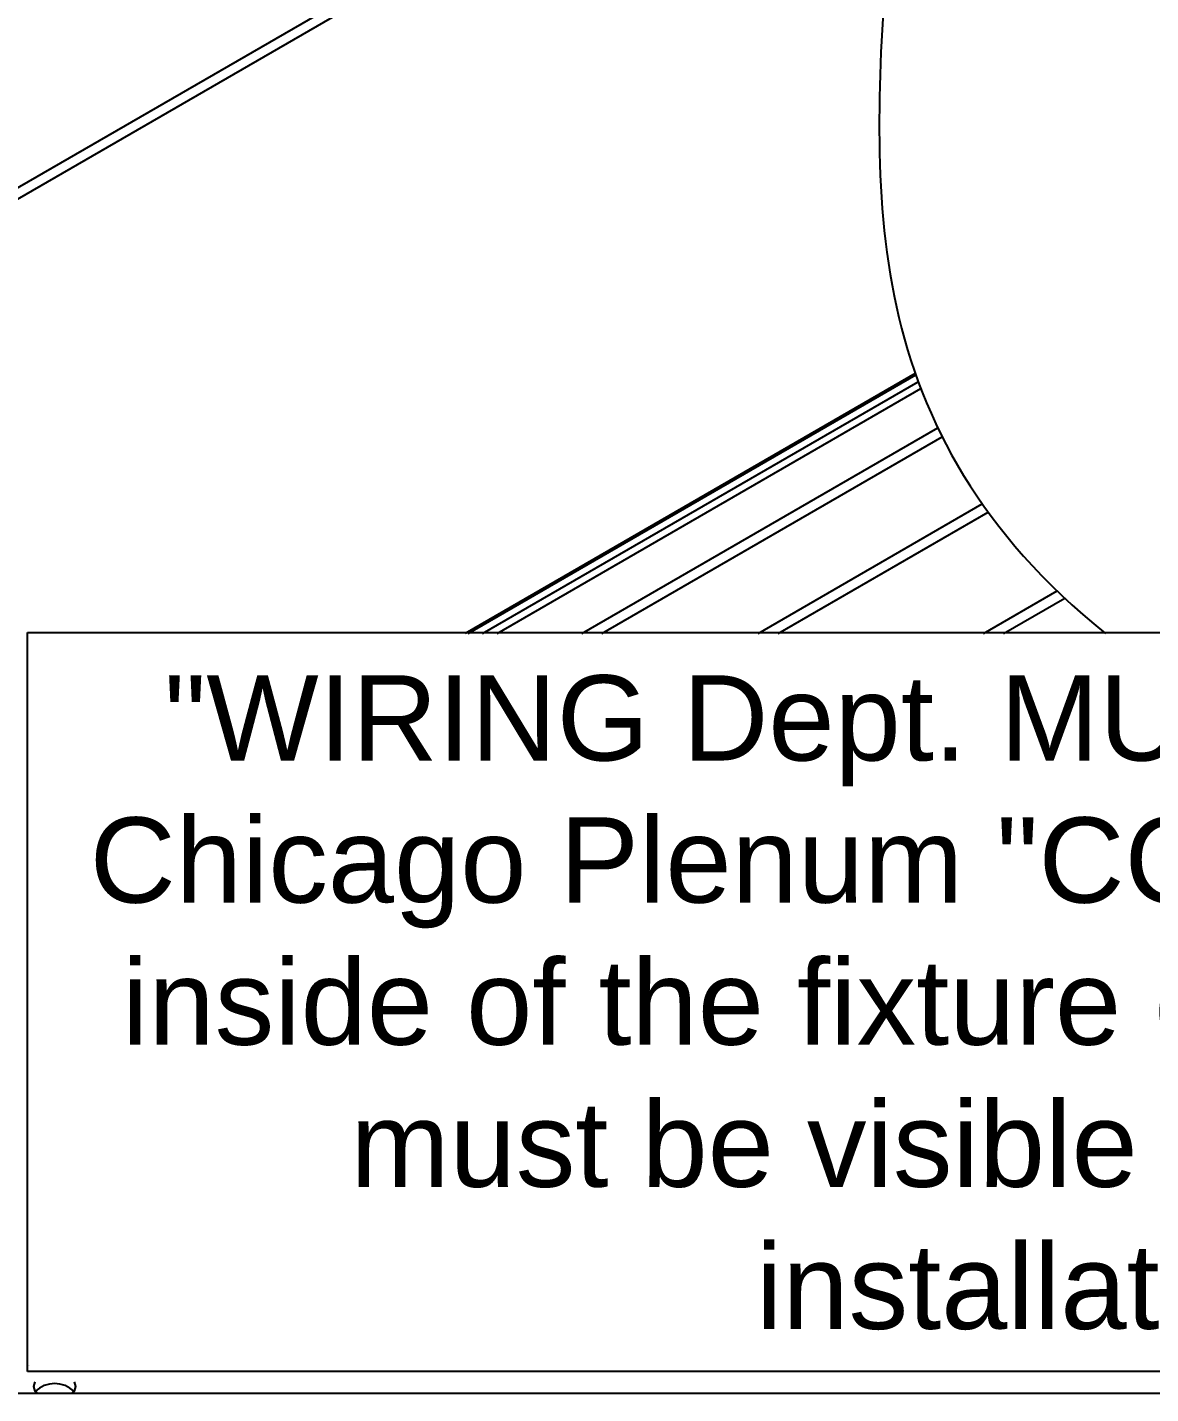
# Model space of a CAD drawing. Extents: x 0 to 13.3, y -7.3 to 0.
# Drawn here: x 5.346 to 8.642, y -7.31 to -3.303 of the extents above; entities that cross this region are included whole.
import ezdxf

# ---------------------------------------------------------------- set-up
doc = ezdxf.new("R2010")
doc.units = 0
doc.header["$LTSCALE"] = 0.5
doc.header["$MEASUREMENT"] = 0
for name, color, linetype in [('Brackets', 181, 'CONTINUOUS'), ('FAB DWG', 221, 'CONTINUOUS'), ('Housing', 150, 'CONTINUOUS')]:
    doc.layers.add(name, color=color, linetype=linetype)
doc.layers.add('Text-Unprinted', color=131, linetype='CONTINUOUS', plot=False)
doc.styles.add('LSAD_Standard', font='arial.ttf')

msp = doc.modelspace()

# ---------------------------------------------------------------- linework, layer by layer
at = {"layer": 'Brackets', "transparency": 16777216, "flags": 128}
for points in [[(5.3687, -7.2755), (5.364, -7.2893), (5.3687, -7.3031), (5.3769, -7.3102)], [(5.476, -7.3102), (5.4842, -7.3031), (5.489, -7.2893), (5.4842, -7.2755)]]:
    msp.add_lwpolyline(points, dxfattribs=at)
at = {"layer": 'Brackets', "transparency": 16777216}
for centre, end in [((5.2939, -7.2858), 45.7833), ((5.4265, -7.3624), 134.3785)]:
    msp.add_arc(centre, 0.0817, 45.6215, end, dxfattribs=at)
at = {"layer": 'Housing', "transparency": 16777216}
for p, q in [((5.1768, -3.8551), (7.869, -2.3009)), ((5.1909, -3.8796), (7.8726, -2.3314)), ((7.9512, -4.3183), (6.6306, -5.0806)), ((6.6394, -5.0806), (7.9527, -4.3225)), ((6.6818, -5.0806), (7.96, -4.3428)), ((6.7242, -5.0806), (7.9676, -4.3629)), ((6.9726, -5.0806), (8.0169, -4.4778)), ((6.9726, -5.0806), (8.0169, -4.4778)), ((7.0317, -5.0806), (8.0299, -4.5044)), ((7.4899, -5.0806), (8.1476, -4.701)), ((7.4899, -5.0806), (8.1476, -4.701)), ((7.549, -5.0806), (8.1648, -4.7251)), ((8.1511, -5.0806), (8.3672, -4.9559)), ((8.1511, -5.0806), (8.3672, -4.9559)), ((8.2102, -5.0806), (8.3895, -4.9771))]:
    msp.add_line(p, q, dxfattribs=at)
at = {"layer": 'Housing', "color": 1, "transparency": 16777216}
msp.add_open_spline([(6.1382, -0.4197), (7.9821, -1.3335), (7.8789, -2.9115), (7.7756, -4.4895), (8.5089, -5.0806)], degree=3, knots=[0, 0, 0, 0, 1, 1.807725, 1.807725, 1.807725, 1.807725], dxfattribs=at)
at = {"layer": 'Text-Unprinted', "ltscale": 0.5, "transparency": 16777216}
msp.add_lwpolyline([(0, 0), (13.2823, 0), (13.2823, -7.3102), (0, -7.3102)], close=True, dxfattribs=at)

# ---------------------------------------------------------------- texts
at = {"layer": 'FAB DWG', "transparency": 16777216, "insert": (8.3709, -5.2035), "char_height": 0.25, "width": 5.798391, "attachment_point": 2, "style": 'LSAD_Standard', "bg_fill": 16, "box_fill_scale": 1.5, "bg_fill_color": 256, "bg_fill_transparency": 0}
msp.add_mtext('"WIRING Dept. MUST APPLY the Chicago Plenum "CCEA" label to the inside of the fixture extrusion. Label must be visible after fixture installation"', dxfattribs=at)

doc.saveas('drawing.dxf')
